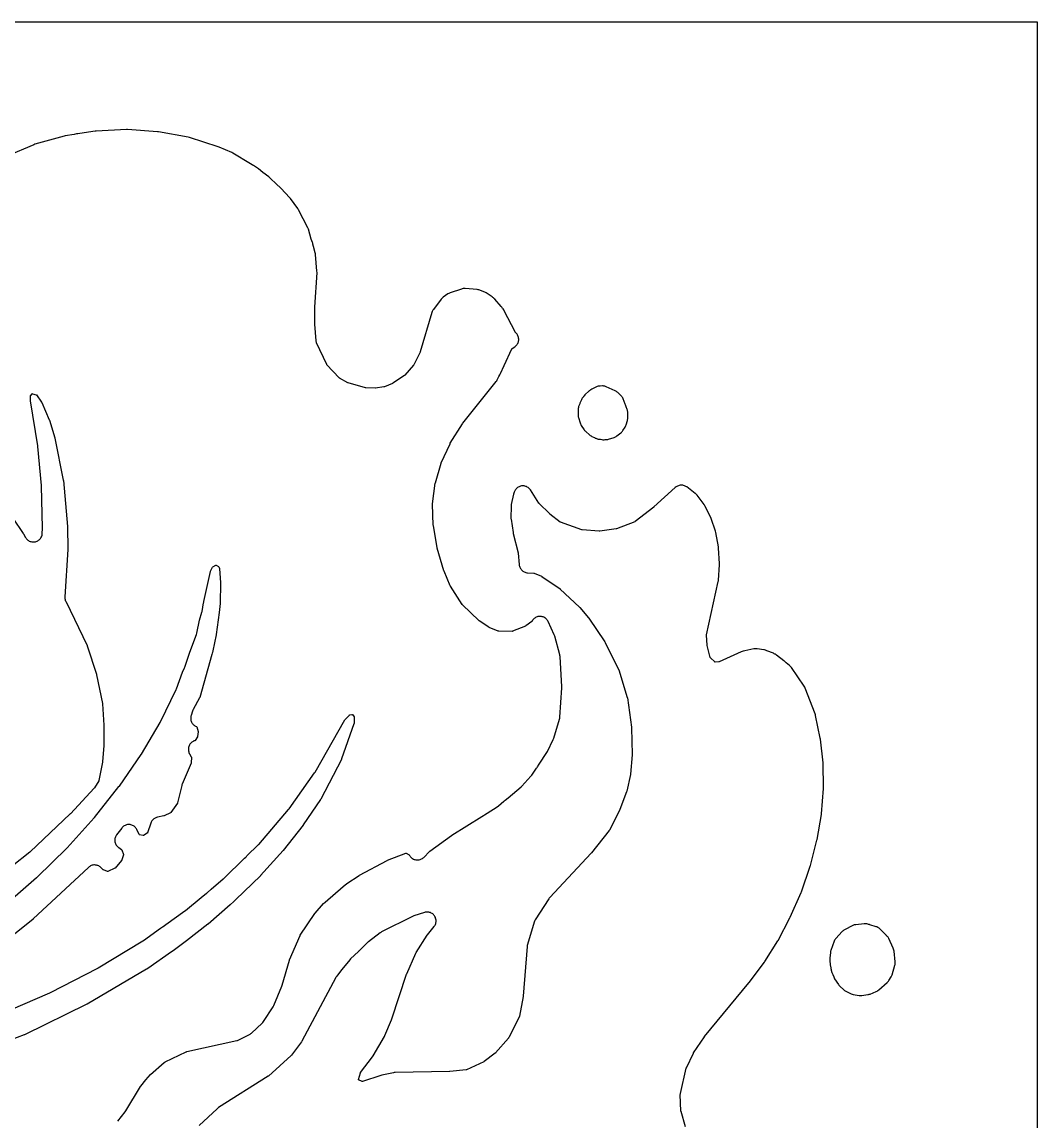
# Model space of a CAD drawing. Header units: millimetres. Extents: x 0 to 300, y 0 to 300.
# Drawn here: x 163.5 to 299.7, y 152.6 to 300 of the extents above; entities that cross this region are included whole.
import ezdxf

# ---------------------------------------------------------------- set-up
doc = ezdxf.new("R2010")
doc.units = ezdxf.units.MM
doc.layers.add('CUT', color=7, linetype='CONTINUOUS')

msp = doc.modelspace()

# ---------------------------------------------------------------- linework, layer by layer
at = {"layer": 'CUT'}
for points in [[(299.6689, 299.9986), (299.6703, 299.9705), (299.6703, 0.0295), (299.6689, 0.0014), (299.6408, 0), (150.7335, 0), (147.8556, 0), (0.0295, 0), (0.0014, 0.0014), (0, 0.0295), (0, 299.9705), (0.0014, 299.9986), (0.0295, 300), (149.1219, 300), (151.6802, 300), (299.6408, 300)], [(244.6796, 248.0213), (244.54, 248.3839), (244.4935, 248.5307), (244.4518, 248.6426), (244.3992, 248.7498), (244.3989, 248.7504), (244.1297, 249.4493), (244.0789, 249.5633), (244.0164, 249.6714), (243.9431, 249.7724), (243.8597, 249.8653), (243.4368, 250.2896), (243.3556, 250.3638), (243.2681, 250.4303), (243.1748, 250.4885), (243.0766, 250.538), (241.8773, 251.074), (241.7776, 251.1133), (241.6749, 251.1436), (241.5698, 251.1646), (241.4634, 251.1761), (241.3563, 251.1781), (241.0533, 251.1702), (240.9244, 251.1598), (240.7973, 251.1357), (240.6736, 251.098), (240.5547, 251.0472), (239.9282, 250.7388), (239.8171, 250.6766), (239.7132, 250.603), (239.6177, 250.5188), (239.6015, 250.5029), (239.0129, 249.966), (238.9193, 249.8706), (238.8369, 249.7654), (238.8171, 249.7332), (238.8125, 249.7286), (238.7304, 249.6395), (238.6577, 249.5426), (238.5952, 249.4389), (238.5434, 249.3294), (238.3811, 248.9355), (238.3512, 248.8731), (238.3198, 248.7867), (238.2137, 248.5293), (238.1689, 248.4001), (238.1391, 248.2667), (238.1246, 248.1308), (238.0863, 247.3488), (238.0856, 247.2455), (238.0939, 247.1425), (238.111, 247.0406), (238.1368, 246.9406), (238.3598, 246.2081), (238.3995, 246.0974), (238.4498, 245.9912), (238.5103, 245.8904), (238.9058, 245.2992), (238.9682, 245.2142), (239.0378, 245.135), (239.1141, 245.0622), (239.637, 244.6059), (239.7335, 244.53), (239.8371, 244.4644), (239.9469, 244.4098), (240.1578, 244.3179), (240.1691, 244.3103), (240.2823, 244.2425), (240.4023, 244.1875), (240.4256, 244.1798), (240.455, 244.1659), (240.5701, 244.1251), (240.6499, 244.1057), (240.7079, 244.0835), (240.8103, 244.0543), (240.9148, 244.0343), (241.0207, 244.0237), (241.0924, 244.0197), (241.2885, 243.9824), (241.3955, 243.9671), (241.5034, 243.9614), (241.6115, 243.9655), (241.7187, 243.9793), (241.7431, 243.9835), (241.8475, 243.9825), (241.9566, 243.9914), (242.0646, 244.0102), (242.1703, 244.0387), (242.9349, 244.2832), (243.0323, 244.319), (243.1262, 244.3631), (243.2159, 244.4152), (243.3008, 244.4748), (243.8239, 244.8769), (243.906, 244.946), (243.9816, 245.0223), (244.0501, 245.105), (244.1109, 245.1935), (244.4054, 245.6659), (244.4586, 245.7605), (244.503, 245.8595), (244.5383, 245.9622), (244.7144, 246.561), (244.7418, 246.674), (244.758, 246.7891), (244.7631, 246.9053), (244.7598, 247.5958), (244.7544, 247.7045), (244.7391, 247.8122), (244.7141, 247.9181)], [(279.7327, 177.1372), (279.6763, 177.2252), (279.6124, 177.308), (279.5417, 177.3848), (279.4694, 177.4567), (279.4517, 177.4825), (279.3789, 177.5696), (279.2982, 177.6494), (279.0675, 177.8568), (278.574, 178.348), (278.488, 178.4257), (278.3949, 178.4948), (278.2956, 178.5545), (278.191, 178.6044), (278.0821, 178.6439), (277.2383, 178.9049), (277.1957, 178.92), (277.0861, 178.9531), (277.0762, 178.9551), (276.9733, 178.9869), (276.8552, 179.0169), (276.7345, 179.0349), (276.6127, 179.0405), (276.491, 179.0336), (275.37, 178.9136), (275.262, 178.897), (275.156, 178.8707), (275.0528, 178.8349), (274.9534, 178.7898), (273.8309, 178.2184), (273.7371, 178.1652), (273.6485, 178.1038), (273.5657, 178.0347), (273.4894, 177.9584), (272.7081, 177.1032), (272.6339, 177.0135), (272.5686, 176.917), (272.513, 176.8147), (272.4676, 176.7074), (272.0129, 175.4688), (271.981, 175.3688), (271.9581, 175.2665), (271.9441, 175.1625), (271.8776, 174.421), (271.8728, 174.3001), (271.8803, 174.1794), (271.8841, 174.1458), (271.8824, 174.1319), (271.8807, 174.0098), (271.8913, 173.8882), (271.9055, 173.7857), (271.9057, 173.7062), (271.9161, 173.5963), (271.9365, 173.4879), (271.9617, 173.3812), (272.0066, 173.0581), (272.008, 173.0459), (272.0096, 173.0369), (272.0285, 172.9008), (272.048, 172.7953), (272.0768, 172.692), (272.1148, 172.5917), (272.1615, 172.4951), (272.1829, 172.4556), (272.1957, 172.41), (272.2312, 172.3155), (272.2712, 172.231), (272.3937, 171.8981), (272.449, 171.7712), (272.5184, 171.6515), (273.0232, 170.8871), (273.0836, 170.8036), (273.151, 170.7256), (273.2248, 170.6536), (273.7673, 170.1687), (273.8477, 170.1029), (273.9335, 170.0442), (274.024, 169.9933), (274.6386, 169.6814), (274.752, 169.631), (274.87, 169.5926), (274.9913, 169.5667), (275.8197, 169.4335), (275.9334, 169.4208), (276.0479, 169.4189), (276.162, 169.428), (276.9624, 169.5302), (277.0675, 169.5483), (277.1706, 169.5758), (277.2708, 169.6123), (278.1055, 169.959), (278.2209, 170.0143), (278.3297, 170.0815), (278.4307, 170.16), (279.5699, 171.1463), (279.6576, 171.2303), (279.7363, 171.3228), (279.8053, 171.4227), (280.1001, 171.8998), (280.1539, 171.9967), (280.1986, 172.0981), (280.2337, 172.2032), (280.5912, 173.4639), (280.6168, 173.5731), (280.632, 173.6842), (280.6368, 173.7962), (280.6311, 173.9082), (280.4871, 175.379), (280.4661, 175.5139), (280.4299, 175.6456), (280.3789, 175.7724), (279.7812, 177.0446)]]:
    msp.add_lwpolyline(points, close=True, dxfattribs=at)
for points in [[(176.3452, 152.5652), (177.3347, 153.8117), (177.4243, 153.9413), (179.3698, 157.1905), (179.4121, 157.252), (180.092, 158.1206), (180.7215, 158.7948), (182.5726, 160.4301), (182.6961, 160.5287), (185.517, 161.8652), (185.5483, 161.8779), (185.5809, 161.887), (192.3061, 163.3642), (192.405, 163.3904), (192.5012, 163.4249), (192.5942, 163.4674), (193.9925, 164.1812), (194.0891, 164.2362), (194.1801, 164.3), (194.2649, 164.3719), (195.6991, 165.7078), (195.7962, 165.8094), (195.8806, 165.9217), (197.1827, 167.8807), (197.2434, 167.9825), (197.2937, 168.0898), (198.3534, 170.6748), (198.3955, 170.7954), (199.3677, 174.144), (199.3939, 174.2166), (200.8033, 177.4466), (200.8152, 177.4708), (200.8292, 177.4938), (202.7883, 180.4096), (202.8331, 180.4681), (203.9367, 181.7403), (204.1572, 181.9543), (206.5675, 184.0501), (207.0711, 184.4217), (208.7418, 185.5123), (208.7845, 185.5377), (212.4736, 187.5315), (212.5408, 187.5627), (214.9789, 188.5136), (215.0055, 188.5225), (215.031, 188.5105), (215.4165, 188.305), (215.4415, 188.29), (215.4433, 188.2863), (215.497, 188.1847), (215.5603, 188.0888), (215.6325, 187.9993), (215.7128, 187.9172), (215.8007, 187.8431), (215.8952, 187.7778), (215.9956, 187.7218), (216.1008, 187.6757), (216.21, 187.6398), (216.3221, 187.6146), (216.4362, 187.6002), (216.551, 187.5967), (216.6657, 187.6043), (216.7791, 187.6228), (216.8903, 187.6521), (216.9981, 187.6918), (217.1016, 187.7417), (217.1999, 187.8013), (217.292, 187.87), (217.3771, 187.9472), (218.1698, 188.7384), (218.1871, 188.7544), (218.2057, 188.769), (221.1172, 190.8775), (221.1499, 190.8996), (225.1673, 193.4236), (225.4224, 193.5591), (225.5511, 193.6383), (225.8953, 193.881), (227.2604, 194.7387), (227.395, 194.837), (228.1379, 195.4627), (228.2244, 195.5237), (228.3289, 195.6065), (228.7131, 195.9472), (230.4454, 197.4062), (230.5571, 197.5134), (231.7773, 198.845), (231.8369, 198.9154), (231.891, 198.9901), (232.4164, 199.7783), (232.532, 199.917), (232.5914, 199.9945), (232.6442, 200.0765), (232.8635, 200.449), (233.9046, 202.0108), (233.987, 202.1552), (234.7558, 203.7496), (234.7927, 203.8343), (234.823, 203.9216), (235.6074, 206.5004), (235.6393, 206.6311), (235.6563, 206.7645), (235.9345, 210.6778), (235.9351, 210.8392), (235.6775, 214.8795), (235.6636, 215.0004), (235.6376, 215.1191), (234.9556, 217.6179), (234.9256, 217.7123), (234.8879, 217.8039), (234.0737, 219.5721), (234.0195, 219.676), (233.9555, 219.7741), (233.8822, 219.8655), (233.8004, 219.9493), (233.7108, 220.0248), (233.6142, 220.0911), (233.5117, 220.1477), (233.4041, 220.1941), (233.2925, 220.2297), (233.1779, 220.2543), (233.0615, 220.2676), (232.9444, 220.2695), (232.8276, 220.2599), (232.7124, 220.239), (232.5997, 220.207), (232.4906, 220.1642), (232.3863, 220.1109), (232.2877, 220.0476), (232.1957, 219.9751), (232.1112, 219.894), (232.035, 219.805), (231.9679, 219.709), (231.9184, 219.6303), (231.9024, 219.6073), (231.8805, 219.5896), (231.0838, 219.0061), (231.0535, 218.9866), (231.0211, 218.9709), (229.3131, 218.2674), (229.2854, 218.2576), (229.2561, 218.2563), (227.4511, 218.2641), (227.422, 218.2657), (227.3945, 218.2756), (226.179, 218.7844), (226.1531, 218.7967), (226.1285, 218.8115), (224.8328, 219.6754), (224.8115, 219.691), (224.7917, 219.7084), (222.5926, 221.8176), (222.5689, 221.8432), (222.5483, 221.8713), (220.9729, 224.3149), (220.9601, 224.3368), (220.9492, 224.3597), (220.1079, 226.3322), (220.0839, 226.3994), (219.1983, 229.4331), (219.183, 229.4991), (218.6809, 232.4087), (218.6724, 232.4911), (218.58, 235.3281), (218.5802, 235.3524), (218.5824, 235.3766), (218.9396, 238.1163), (218.9434, 238.1387), (218.9489, 238.1607), (219.7234, 240.8416), (219.7304, 240.8629), (219.7389, 240.8836), (220.9107, 243.4341), (220.9486, 243.504), (222.5967, 246.1122), (222.635, 246.166), (227.1102, 251.7718), (227.1898, 251.8841), (227.2559, 252.0047), (227.4732, 252.4612), (227.6083, 252.6705), (227.658, 252.7549), (227.7007, 252.8432), (228.1759, 253.9375), (229.2252, 256.1421), (229.2398, 256.1691), (229.264, 256.1879), (229.6134, 256.4313), (229.7075, 256.5039), (229.7938, 256.5855), (229.8717, 256.6753), (229.9404, 256.7723), (229.999, 256.8756), (230.0472, 256.9843), (230.0844, 257.0971), (230.1103, 257.2131), (230.1246, 257.3311), (230.1271, 257.4499), (230.1179, 257.5684), (230.0969, 257.6854), (230.0646, 257.7997), (230.021, 257.9103), (229.9668, 258.016), (229.9023, 258.1159), (229.8283, 258.2088), (229.6652, 258.3942), (229.6495, 258.4135), (229.6373, 258.4352), (228.1915, 261.2686), (228.1187, 261.3923), (228.0317, 261.5065), (227.9825, 261.5635), (227.9736, 261.5828), (227.9211, 261.6744), (227.8608, 261.7611), (227.793, 261.8421), (226.912, 262.8066), (226.908, 262.8106), (226.8113, 262.9228), (226.742, 262.9966), (226.6668, 263.0643), (226.5862, 263.1254), (225.9042, 263.5986), (225.7837, 263.6721), (225.6553, 263.731), (224.9083, 264.0216), (224.7992, 264.0581), (224.687, 264.0841), (224.5729, 264.0991), (222.9261, 264.2363), (222.8028, 264.2402), (222.6798, 264.2315), (222.5584, 264.2101), (222.4398, 264.1765), (220.9434, 263.6672), (220.8373, 263.6253), (220.7356, 263.5736), (220.6393, 263.5124), (220.0079, 263.0679), (219.9116, 262.9925), (219.8235, 262.9077), (219.7445, 262.8143), (218.6883, 261.429), (218.6266, 261.3401), (218.5732, 261.246), (218.5285, 261.1474), (218.4929, 261.0453), (216.9162, 255.7734), (216.908, 255.7498), (216.8979, 255.7268), (216.0417, 253.99), (216.0289, 253.9667), (216.0122, 253.9461), (214.8326, 252.6146), (214.8148, 252.5961), (214.7942, 252.5811), (213.2285, 251.5361), (213.2022, 251.5204), (213.1744, 251.5075), (212.1107, 251.0784), (212.0783, 251.0674), (212.0449, 251.0603), (210.9228, 250.8856), (210.8962, 250.8827), (210.8695, 250.8822), (209.6044, 250.9128), (209.5793, 250.9145), (209.5549, 250.9203), (207.229, 251.5797), (207.2048, 251.5876), (207.1824, 251.5995), (206.0956, 252.2383), (206.0722, 252.2535), (206.0521, 252.2728), (204.4052, 254.0074), (204.3844, 254.0318), (204.3693, 254.06), (203.0109, 256.9677), (203, 256.9942), (202.9944, 257.0224), (202.9614, 257.2429), (202.7759, 259.4639), (202.7739, 259.5199), (202.7968, 261.7564), (203.0673, 266.4001), (203.0649, 266.5734), (202.8727, 268.793), (202.8571, 268.9084), (202.8303, 269.0217), (202.5769, 269.9016), (202.527, 270.2025), (202.501, 270.3217), (202.4631, 270.4375), (202.3016, 270.8571), (201.9175, 272.1907), (201.8794, 272.3022), (201.8304, 272.4095), (200.5864, 274.8166), (200.5401, 274.8981), (200.4877, 274.9758), (199.4927, 276.3312), (199.4101, 276.4318), (198.2325, 277.7169), (198.1259, 277.8197), (197.6984, 278.1839), (196.728, 279.1115), (196.6065, 279.2132), (195.7909, 279.8087), (195.2266, 280.2895), (195.1511, 280.3488), (195.071, 280.4018), (194.5248, 280.7333), (194.4933, 280.7563), (194.38, 280.8297), (194.1489, 280.9614), (191.7798, 282.3992), (191.6372, 282.4732), (189.9298, 283.2184), (189.8184, 283.2606), (185.9509, 284.5093), (185.794, 284.5485), (181.806, 285.2636), (181.6791, 285.2794), (177.6618, 285.5643), (177.5186, 285.5659), (173.4248, 285.3668), (173.2974, 285.3538), (171.2506, 285.0332), (170.9611, 285.0089), (170.7998, 284.9841), (170.4793, 284.9124), (169.2661, 284.7224), (169.1265, 284.692), (165.2072, 283.5883), (165.0629, 283.5376), (161.4668, 282.0085)], [(162.2713, 233.4467), (163.6646, 231.4015), (163.6936, 231.3545), (163.9635, 230.8673), (164.0262, 230.7663), (164.0986, 230.672), (164.18, 230.5853), (164.2696, 230.5071), (164.3665, 230.4381), (164.4697, 230.3791), (164.5783, 230.3305), (164.6911, 230.293), (164.8071, 230.2668), (164.9251, 230.2522), (165.044, 230.2494), (165.1626, 230.2583), (165.2797, 230.279), (165.3942, 230.3111), (165.5049, 230.3544), (165.6109, 230.4084), (165.7109, 230.4727), (165.8041, 230.5466), (165.8895, 230.6293), (165.9664, 230.72), (166.0338, 230.818), (166.0913, 230.9221), (166.1381, 231.0314), (166.1739, 231.1448), (166.1983, 231.2612), (166.2111, 231.3794), (166.2498, 232.0458), (166.2514, 232.1467), (166.1057, 237.7361), (166.1013, 237.8122), (165.6291, 243.0675), (165.6184, 243.1524), (164.6416, 249.1675), (164.6386, 249.1926), (164.6377, 249.218), (164.6431, 249.8483), (164.6448, 249.8771), (164.6621, 249.9001), (164.8483, 250.1249), (164.8672, 250.1456), (164.8944, 250.1393), (165.3662, 250.0066), (165.3935, 249.9975), (165.4112, 249.9749), (166.1048, 248.9939), (166.1211, 248.9681), (166.1347, 248.9407), (167.1324, 246.6506), (167.1557, 246.5877), (167.8879, 244.2119), (167.9028, 244.1535), (169.0278, 238.5578), (169.037, 238.4946), (169.6046, 232.3398), (169.6071, 232.2905), (169.6362, 229.2739), (169.635, 229.2297), (169.2283, 222.8922), (169.2268, 222.7686), (169.238, 222.6455), (169.2618, 222.5242), (169.2979, 222.4059), (169.346, 222.2921), (172.2128, 216.3764), (172.2434, 216.3006), (173.4781, 212.5081), (173.495, 212.4446), (174.2971, 208.5885), (174.3009, 208.5659), (174.303, 208.5431), (174.4528, 205.6716), (174.4858, 203.3334), (174.4848, 203.2889), (174.4646, 202.9525), (174.2782, 200.7774), (174.2704, 200.7198), (173.8165, 198.2594), (173.8102, 198.2326), (173.7969, 198.2086), (173.218, 197.2681), (173.2009, 197.2432), (173.1813, 197.2201), (169.9718, 193.803), (169.9489, 193.78), (164.5946, 188.6636), (164.5509, 188.6257), (162.1552, 186.7425)], [(252.5206, 151.7773), (251.9042, 153.8723), (251.8982, 153.8961), (251.8963, 153.9206), (251.8092, 156.1288), (251.8138, 156.2077), (251.814, 156.2109), (251.8148, 156.2256), (251.8164, 156.252), (252.5973, 159.6677), (252.6068, 159.7004), (252.6199, 159.7317), (253.5595, 161.6647), (253.601, 161.7369), (255.0361, 163.8739), (255.0715, 163.9214), (260.9958, 171.0961), (261.0316, 171.1418), (263.0956, 173.9033), (263.1489, 173.9807), (264.8824, 176.7245), (264.9328, 176.8123), (266.5021, 179.833), (266.5341, 179.8996), (268.0185, 183.2457), (268.0541, 183.3355), (269.2526, 186.7566), (269.2831, 186.8577), (270.1443, 190.245), (270.1638, 190.3364), (270.7426, 193.6864), (270.7565, 193.7979), (271.0184, 197.1741), (271.0218, 197.2879), (270.9648, 200.5332), (270.958, 200.6417), (270.6146, 203.8039), (270.597, 203.9164), (269.9651, 206.9848), (269.9412, 207.0807), (269.9095, 207.1743), (268.5705, 210.6489), (268.5127, 210.7761), (268.4406, 210.8957), (266.7234, 213.4018), (266.6486, 213.4998), (266.5641, 213.5896), (266.4709, 213.6702), (266.026, 214.0168), (265.8586, 214.1922), (265.791, 214.2578), (265.7183, 214.3179), (264.7329, 215.07), (264.6506, 215.1276), (264.5637, 215.178), (264.4818, 215.2168), (264.4176, 215.2618), (264.3109, 215.3213), (264.1987, 215.3697), (263.5693, 215.6039), (263.4266, 215.6644), (263.3333, 215.6994), (263.2375, 215.7266), (263.2366, 215.7267), (263.127, 215.7608), (262.9982, 215.7859), (262.1066, 215.9092), (261.9712, 215.9202), (261.9275, 215.9187), (261.8736, 215.9197), (261.7661, 215.9118), (261.6598, 215.8944), (260.4469, 215.6388), (260.251, 215.5987), (260.1211, 215.5643), (259.9958, 215.5156), (257.0251, 214.1659), (256.9973, 214.155), (256.9675, 214.1527), (256.4745, 214.1407), (256.4448, 214.1415), (256.4227, 214.1613), (255.8631, 214.7187), (255.8422, 214.7418), (255.8325, 214.7714), (255.4115, 216.3441), (255.4049, 216.3757), (255.4017, 216.4078), (255.341, 217.7471), (255.341, 217.773), (255.3454, 217.7985), (256.9018, 224.9307), (256.9175, 225.0179), (256.9267, 225.1061), (257.0672, 227.1951), (257.0681, 227.3406), (256.955, 229.4274), (256.9367, 229.5809), (256.5778, 231.5197), (256.5345, 231.686), (255.957, 233.3922), (255.8943, 233.543), (255.1183, 235.0991), (255.0633, 235.1975), (254.9993, 235.2904), (254.056, 236.5297), (253.9854, 236.6141), (253.9074, 236.6917), (253.8226, 236.7618), (252.6696, 237.6292), (252.5716, 237.6957), (252.4675, 237.7521), (252.3584, 237.7981), (252.2452, 237.833), (252.1292, 237.8566), (252.0114, 237.8687), (251.893, 237.8691), (251.7751, 237.8578), (251.6589, 237.835), (251.5455, 237.8008), (251.4361, 237.7556), (251.3316, 237.6998), (251.2332, 237.6341), (251.1417, 237.5589), (248.2731, 234.9553), (248.2392, 234.9267), (245.7539, 232.986), (245.7299, 232.9692), (245.7031, 232.9573), (243.2587, 232.0141), (243.2258, 232.0036), (243.1918, 231.9969), (240.9991, 231.6959), (240.967, 231.6933), (240.9347, 231.6941), (238.6609, 231.8759), (238.6353, 231.879), (238.6108, 231.8865), (235.7537, 232.8897), (235.7244, 232.9018), (235.6982, 232.9199), (234.2993, 233.9998), (234.2418, 234.0504), (232.8796, 235.4124), (232.8586, 235.4357), (232.8402, 235.4612), (231.6959, 237.2262), (231.6286, 237.3199), (231.5525, 237.4067), (231.4685, 237.4857), (231.3773, 237.5564), (231.2797, 237.618), (231.1767, 237.6699), (231.0691, 237.7116), (230.958, 237.7429), (230.8444, 237.7633), (230.7294, 237.7727), (230.6141, 237.7711), (230.4994, 237.7583), (230.3865, 237.7346), (230.2763, 237.7002), (230.17, 237.6554), (230.0685, 237.6005), (229.9727, 237.5362), (229.8836, 237.4629), (229.8018, 237.3815), (229.7283, 237.2925), (229.6637, 237.1969), (229.6086, 237.0956), (229.5288, 236.9306), (229.4741, 236.7974), (229.4356, 236.6585), (229.1375, 235.2597), (229.1188, 235.1449), (229.1113, 235.0289), (229.0866, 233.4991), (229.0891, 233.4), (229.0997, 233.3015), (229.3668, 231.5224), (229.3921, 231.3984), (230.0653, 228.8107), (230.0707, 228.785), (230.074, 228.759), (230.1958, 227.2191), (230.2101, 227.106), (230.2352, 226.9948), (230.2707, 226.8865), (230.3163, 226.782), (230.3716, 226.6823), (230.4361, 226.5883), (230.5092, 226.5009), (230.5904, 226.4208), (230.6787, 226.3488), (230.7735, 226.2854), (230.8739, 226.2314), (230.9789, 226.1871), (231.0877, 226.153), (231.1992, 226.1293), (231.3124, 226.1164), (232.1456, 226.061), (232.1758, 226.0575), (232.2046, 226.0479), (233.1879, 225.6639), (233.2195, 225.6494), (233.2491, 225.6313), (235.6774, 223.9526), (235.6955, 223.9391), (235.7125, 223.9242), (238.2747, 221.5093), (238.3198, 221.4619), (239.4863, 220.0932), (239.5265, 220.0403), (241.6873, 216.8475), (241.7288, 216.7761), (243.5247, 213.124), (243.5341, 213.1028), (243.5418, 213.081), (244.6951, 209.3845), (244.7013, 209.3615), (244.7056, 209.3382), (245.2729, 205.415), (245.279, 205.3391), (245.3388, 201.7354), (245.3369, 201.677), (245.1292, 199.1179), (245.1171, 199.0372), (244.6266, 196.8152), (244.6017, 196.7318), (243.7114, 194.3849), (243.6859, 194.3272), (242.3101, 191.6047), (242.2949, 191.578), (242.277, 191.553), (239.8887, 188.5596), (239.8588, 188.5249), (234.3009, 182.556), (234.2337, 182.4773), (234.1735, 182.3931), (232.3367, 179.5724), (232.2784, 179.4726), (232.2299, 179.3677), (232.1918, 179.2586), (231.3015, 176.2545), (231.2721, 176.1321), (231.2557, 176.0073), (230.7329, 169.3401), (230.7253, 169.2809), (230.2536, 166.6564), (230.2471, 166.628), (230.2351, 166.6014), (228.7885, 163.7624), (228.7701, 163.7312), (228.748, 163.7024), (227.0175, 161.7074), (226.9958, 161.6849), (226.9719, 161.6647), (225.4953, 160.5488), (225.4694, 160.5313), (225.4418, 160.5165), (223.1426, 159.4406), (223.1189, 159.4308), (223.0934, 159.4273), (220.8948, 159.2223), (220.8511, 159.2199), (213.5422, 159.074), (213.4347, 159.067), (213.3283, 159.0504), (211.7718, 158.7355), (211.6313, 158.6981), (209.1861, 157.8856), (209.1593, 157.8781), (209.1336, 157.8885), (208.6546, 158.1093), (208.6287, 158.1228), (208.6354, 158.1513), (208.8875, 159.0243), (208.8964, 159.0505), (208.9123, 159.0733), (210.527, 161.1802), (210.6177, 161.3169), (212.1026, 163.9274), (212.1634, 164.0502), (213.0678, 166.1721), (213.1039, 166.2682), (215.077, 172.2767), (215.1002, 172.3364), (216.3469, 175.0963), (216.384, 175.1659), (217.8286, 177.4914), (217.8733, 177.5539), (218.7713, 178.6549), (218.8415, 178.7503), (218.902, 178.8522), (218.9522, 178.9595), (218.9916, 179.0712), (219.0197, 179.1863), (219.0363, 179.3035), (219.0413, 179.4219), (219.0347, 179.5402), (219.0164, 179.6572), (218.9866, 179.7718), (218.9457, 179.883), (218.894, 179.9896), (218.8321, 180.0906), (218.7605, 180.1849), (218.6799, 180.2718), (218.5912, 180.3503), (218.4952, 180.4196), (218.3928, 180.4792), (218.285, 180.5284), (218.1729, 180.5667), (218.0576, 180.5938), (217.9402, 180.6093), (217.8218, 180.6132), (217.7036, 180.6055), (217.5868, 180.5861), (217.4724, 180.5553), (216.0399, 180.0923), (215.9534, 180.0607), (215.8696, 180.0225), (211.7191, 177.9344), (211.6208, 177.879), (211.5282, 177.8147), (209.9885, 176.6342), (209.8861, 176.546), (208.7596, 175.4606), (208.7107, 175.4189), (208.6404, 175.3478), (208.6262, 175.3321), (207.567, 174.3115), (207.4658, 174.201), (206.4129, 172.8963), (206.372, 172.8471), (206.3649, 172.8369), (205.7064, 172.0209), (205.6392, 171.9291), (205.581, 171.8313), (201.0346, 163.2924), (200.9882, 163.2187), (199.6588, 161.4133), (199.6397, 161.3899), (199.6183, 161.3685), (196.5643, 158.6142), (196.5445, 158.5978), (196.5234, 158.5832), (189.8464, 154.3752), (189.7508, 154.3083), (189.6622, 154.2324), (187.2748, 151.9773)], [(161.1389, 181.4889), (165.4482, 185.2366), (165.4996, 185.2839), (169.4804, 189.1753), (169.5315, 189.2285), (173.1704, 193.2521), (173.22, 193.3106), (176.5, 197.4399), (176.547, 197.5033), (179.47, 201.7256), (179.5173, 201.7996), (182.0219, 206.0516), (182.0669, 206.1354), (184.1708, 210.4575), (184.2184, 210.5693), (185.0269, 212.7722), (185.2824, 213.3619), (185.315, 213.4458), (186.0176, 215.4719), (186.8915, 217.8533), (186.9368, 218.0084), (187.3208, 219.7496), (187.6215, 220.8382), (187.6444, 220.9373), (187.858, 222.0799), (187.8738, 222.1954), (187.8768, 222.2713), (188.7634, 226.2924), (188.7701, 226.3175), (188.781, 226.341), (189.0609, 226.8819), (189.0761, 226.908), (189.1022, 226.9233), (189.4893, 227.1246), (189.5143, 227.1362), (189.5395, 227.1251), (189.8367, 226.9784), (189.863, 226.9637), (189.876, 226.9366), (189.9769, 226.6962), (189.9875, 226.6666), (189.9917, 226.6355), (190.139, 224.8338), (190.1407, 224.768), (190.0628, 222.0117), (189.944, 220.7891), (189.5434, 217.8202), (189.5358, 217.7761), (189.0808, 215.6292), (189.0393, 215.4435), (189.0363, 215.4302), (189.0142, 215.3312), (188.974, 215.1513), (187.3323, 209.4059), (187.3218, 209.3754), (187.308, 209.3463), (186.4544, 207.7615), (186.4095, 207.6688), (186.3727, 207.5726), (186.1775, 206.988), (186.1465, 206.878), (186.1261, 206.7655), (186.1165, 206.6516), (186.1177, 206.5373), (186.1299, 206.4237), (186.1528, 206.3117), (186.1862, 206.2023), (186.23, 206.0967), (186.2835, 205.9957), (186.3464, 205.9003), (186.4182, 205.8113), (186.498, 205.7295), (186.5853, 205.6557), (186.6792, 205.5905), (186.7789, 205.5346), (186.8835, 205.4884), (186.9124, 205.4772), (186.9218, 205.4509), (187.1067, 204.8428), (187.1142, 204.8122), (187.1119, 204.7808), (187.0301, 204.1489), (187.0246, 204.1187), (187.0102, 204.0916), (186.7315, 203.6281), (186.7162, 203.6051), (186.6901, 203.5963), (186.6715, 203.5909), (186.5605, 203.5528), (186.4537, 203.5041), (186.3523, 203.4452), (186.257, 203.3767), (186.1689, 203.2992), (186.0888, 203.2134), (186.0175, 203.1203), (185.9555, 203.0206), (185.9037, 202.9153), (185.8623, 202.8055), (185.8319, 202.6922), (185.8127, 202.5765), (185.8049, 202.4594), (185.8085, 202.3421), (185.8236, 202.2257), (185.85, 202.1114), (185.8874, 202.0002), (185.9355, 201.8932), (185.9938, 201.7914), (186.0138, 201.7602), (186.2025, 201.4295), (186.215, 201.4049), (186.2152, 201.3773), (186.1857, 200.6282), (186.1835, 200.6015), (186.1742, 200.5764), (184.9834, 197.7489), (184.9502, 197.6607), (184.9241, 197.5702), (184.3596, 195.2784), (184.3521, 195.2528), (184.338, 195.2301), (183.4587, 193.9457), (183.4425, 193.9241), (183.4184, 193.9119), (182.5562, 193.5222), (182.5257, 193.5104), (182.494, 193.502), (181.6577, 193.3281), (181.5486, 193.3001), (181.4427, 193.2619), (181.3408, 193.214), (181.2439, 193.1567), (181.1527, 193.0906), (181.0681, 193.0162), (180.9909, 192.9343), (180.9217, 192.8454), (180.8612, 192.7505), (180.8097, 192.6503), (180.768, 192.5458), (180.3133, 191.2321), (180.3024, 191.2052), (180.2785, 191.1889), (179.7837, 190.8855), (179.7566, 190.8707), (179.726, 190.8748), (179.2645, 190.9609), (179.235, 190.968), (179.2203, 190.9945), (178.8904, 191.6695), (178.8345, 191.7712), (178.7689, 191.8671), (178.6945, 191.9561), (178.6117, 192.0376), (178.5215, 192.1106), (178.4246, 192.1746), (178.322, 192.229), (178.2146, 192.2732), (178.1035, 192.3068), (177.9896, 192.3294), (177.8741, 192.341), (177.758, 192.3414), (177.6424, 192.3305), (177.5284, 192.3086), (177.4171, 192.2757), (177.3094, 192.2322), (177.2065, 192.1785), (177.1092, 192.1151), (177.0185, 192.0426), (176.9353, 191.9617), (176.8602, 191.8731), (176.1804, 190.9869), (176.1147, 190.8923), (176.0585, 190.7918), (176.0121, 190.6864), (175.976, 190.577), (175.9506, 190.4647), (175.9361, 190.3505), (175.9326, 190.2354), (175.9402, 190.1205), (175.9587, 190.0068), (175.988, 189.8955), (176.0279, 189.7874), (176.0779, 189.6837), (176.1377, 189.5853), (176.2066, 189.493), (176.284, 189.4078), (176.3693, 189.3304), (176.4616, 189.2615), (176.8301, 189.013), (176.854, 188.9951), (176.8662, 188.9678), (177.1091, 188.3433), (177.1183, 188.3156), (177.1105, 188.2876), (176.88, 187.5907), (176.87, 187.5648), (176.8534, 187.5427), (176, 186.5131), (175.9813, 186.4925), (175.9563, 186.4802), (174.9914, 186.0604), (174.9651, 186.0504), (174.9382, 186.0589), (174.423, 186.2492), (174.3945, 186.2614), (174.3712, 186.2818), (174.0579, 186.5857), (173.9723, 186.6612), (173.8799, 186.7283), (173.7815, 186.7862), (173.6781, 186.8345), (173.5706, 186.8728), (173.4599, 186.9007), (173.347, 186.918), (173.233, 186.9244), (173.1189, 186.92), (173.0058, 186.9048), (172.8946, 186.8788), (172.7864, 186.8425), (172.6821, 186.796), (172.5827, 186.7398), (172.4892, 186.6744), (172.4022, 186.6004), (165.0061, 179.6759), (164.9693, 179.6441), (159.2949, 175.1346)], [(161.9494, 167.4771), (167.225, 169.7758), (167.2961, 169.8096), (173.6467, 173.0878), (173.718, 173.1277), (179.708, 176.756), (179.7828, 176.8052), (182.0596, 178.4281), (182.3325, 178.6036), (182.4133, 178.6605), (182.7802, 178.9417), (185.3481, 180.7721), (185.4193, 180.8269), (187.5135, 182.5701), (188.24, 183.127), (188.3231, 183.1968), (188.8524, 183.6845), (190.492, 185.0492), (190.5617, 185.1121), (193.3362, 187.8156), (193.5267, 187.9912), (193.6089, 188.0747), (193.6549, 188.1262), (195.1706, 189.6032), (195.2424, 189.6796), (199.2593, 194.3441), (199.3291, 194.4333), (202.7508, 199.2622), (202.8155, 199.364), (206.7975, 206.3844), (206.8115, 206.4067), (206.8291, 206.4262), (207.419, 207.0228), (207.4411, 207.043), (207.4703, 207.0499), (207.7582, 207.1033), (207.788, 207.1073), (207.809, 207.0858), (208.0494, 206.8142), (208.0669, 206.7924), (208.0673, 206.7644), (208.0382, 205.9327), (208.0356, 205.9027), (208.0271, 205.8738), (206.3669, 201.1542), (206.3334, 201.077), (203.5763, 195.7665), (203.5405, 195.7065), (201.227, 192.2925), (201.2017, 192.2579), (198.5371, 188.8746), (198.5111, 188.8438), (195.493, 185.5001), (195.4661, 185.4722), (192.1853, 182.2789), (192.0779, 182.1837), (192.0442, 182.1537), (191.9082, 182.0331), (191.4135, 181.5941), (188.453, 178.9984), (188.426, 178.9761), (185.5406, 176.73), (183.9331, 175.5394), (183.6453, 175.3263), (183.6016, 175.2939), (183.5491, 175.255), (180.378, 173.0353), (180.3541, 173.0205), (180.3133, 172.9953), (180.286, 172.9785), (180.206, 172.9291), (172.2076, 168.2647), (172.1697, 168.2444), (163.8418, 164.1558), (163.7897, 164.1332), (157.1797, 161.6321)]]:
    msp.add_lwpolyline(points, dxfattribs=at)

doc.saveas('drawing.dxf')
